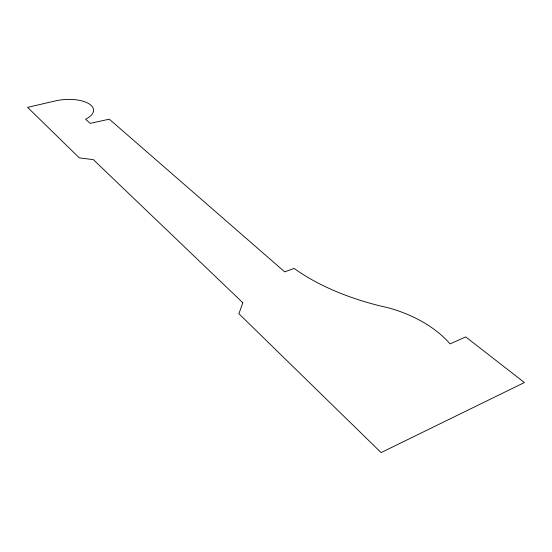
<?xml version="1.0" encoding="UTF-8"?>
<svg xmlns="http://www.w3.org/2000/svg" width="552" height="552" viewBox="0 0 552 552"><rect width="100%" height="100%" fill="white"/><g stroke="black" fill="none" stroke-linecap="round" stroke-linejoin="round"><path stroke-width="0.83" d="M242.845 302.779L238.906 313.729L381.101 452.592L524.4 382.536L465.736 336.913L450.066 343.882A110.034 71.298 7.6 0 0 388.366 307.809A176.633 90.721 7.3 0 1 294.133 268.417L284.715 271.867L109.317 119.184L90.162 123.365L85.601 119.239A27.683 12.178 -3.6 0 0 88.865 103.707A27.683 12.178 -3.6 0 0 55.393 100.919L27.6 107.378L79.329 157.9L93.336 159.631L242.845 302.779"/></g></svg>
